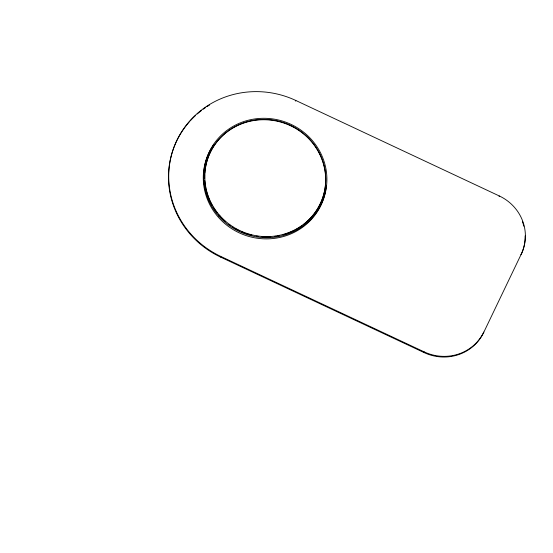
<?xml version="1.0" encoding="UTF-8"?>
<svg xmlns="http://www.w3.org/2000/svg" width="553" height="553" viewBox="0 0 553 553"><rect width="100%" height="100%" fill="white"/><g stroke="black" fill="none" stroke-linecap="round" stroke-linejoin="round"><path stroke-width="0.83" d="M521.279 254.069L483.571 332.706A44.987 43.238 18.6 0 1 424.13 352.6L220.626 257.104L220.841 256.454A89.966 86.482 18.6 0 1 176.925 140.268A89.966 86.482 18.6 0 1 295.814 100.473L499.318 195.969A44.987 43.238 18.6 0 1 521.279 254.069L521.057 254.712A44.987 43.238 18.6 0 0 525.156 235.903M295.592 101.123L295.814 100.473M424.13 352.6L424.345 351.95A44.987 43.238 18.6 0 0 483.792 332.056L483.571 332.706M499.103 196.619L499.318 195.969M220.841 256.454L424.345 351.95M220.626 257.104A89.966 86.482 18.6 0 1 189.181 122.026M190.191 120.893A89.966 86.482 18.6 0 1 195.548 115.501M197.248 113.973A89.966 86.482 18.6 0 1 201.382 110.586M203.214 109.218A89.966 86.482 18.6 0 1 205.723 107.462M206.995 106.611A89.966 86.482 18.6 0 1 209.594 104.987M522.391 221.546A44.987 43.238 18.6 0 1 523.864 226.232M326.318 185.255A61.853 59.454 18.6 0 1 246.265 235.64A61.853 59.454 18.6 0 1 211.93 147.451M212.352 146.794A61.853 59.454 18.6 0 1 214.108 144.215M204.81 173.144A60.726 58.376 18.6 0 1 292.966 126.948A60.726 58.376 18.6 0 1 303.265 224.76M302.021 225.686A60.726 58.376 18.6 0 1 295.44 229.792M294.756 230.159A60.726 58.376 18.6 0 1 289.8 232.447M289.074 232.737A60.726 58.376 18.6 0 1 283.136 234.728M279.32 235.661A60.726 58.376 18.6 0 1 277.772 235.965M276.224 236.228A60.726 58.376 18.6 0 1 274.661 236.449M270.735 236.836A60.726 58.376 18.6 0 1 262.032 236.802M258.085 236.387A60.726 58.376 18.6 0 1 256.516 236.152M251.85 235.205A60.726 58.376 18.6 0 1 245.753 233.401M245.007 233.138A60.726 58.376 18.6 0 1 241.315 231.652M239.871 230.995A60.726 58.376 18.6 0 1 234.949 228.417M233.587 227.601A60.726 58.376 18.6 0 1 232.246 226.751M230.283 225.417A60.726 58.376 18.6 0 1 228.997 224.483M225.306 221.504A60.726 58.376 18.6 0 1 218.684 214.771M217.198 212.94A60.726 58.376 18.6 0 1 213.195 207.133M212.407 205.785A60.726 58.376 18.6 0 1 209.919 200.933M209.601 200.221A60.726 58.376 18.6 0 1 206.006 189.188M205.847 188.435A60.726 58.376 18.6 0 1 204.81 180.817M204.7 178.508A60.726 58.376 18.6 0 1 204.728 174.679M218.988 216.299A61.853 59.454 18.6 0 0 323.643 198.513A61.853 59.454 18.6 0 0 253.246 119.185A61.853 59.454 18.6 0 0 218.988 216.299M219.831 215.608A60.726 58.376 18.6 0 0 322.586 198.14A60.726 58.376 18.6 0 0 253.468 120.257A60.726 58.376 18.6 0 0 219.831 215.608"/></g></svg>
